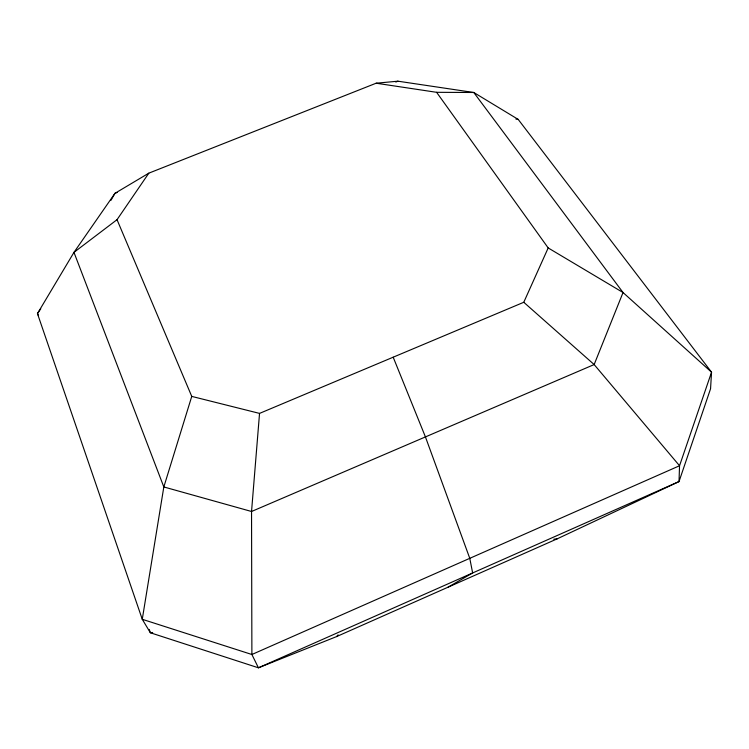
<?xml version="1.0" encoding="UTF-8"?>
<svg xmlns="http://www.w3.org/2000/svg" width="749" height="749" viewBox="0 0 749 749"><rect width="100%" height="100%" fill="white"/><g stroke="black" fill="none" stroke-linecap="round" stroke-linejoin="round"><path stroke-width="1.12" d="M548.184 247.938L523.776 302.278L259.538 413.401L251.542 511.492L251.889 654.504L258.433 667.808L336.573 636.594L557.247 538.812L679.015 481.57L710.558 388.768L711.55 372.187L518.196 119.409L473.78 92.492L397.944 81.192L376.138 83.214L148.826 173.159L114.953 193.326L73.973 252.366L37.45 313.588L142.263 619.301L150.362 632.755L258.433 667.808L679.015 481.57L679.54 465.747L711.55 372.187L623.037 292.531L548.184 247.938L436.611 92.314L376.138 83.214M148.826 173.159L117.031 219.682L191.753 396.399L163.825 486.953L142.263 619.301L251.889 654.504L679.54 465.747L594.154 364.557L523.776 302.278M110.927 200.358L114.953 193.326L117.125 192.474M40.774 308.775L37.45 313.588L38.536 315.619M336.573 636.594L338.136 634.852M117.031 219.682L73.973 252.366L163.825 486.953L251.542 511.492L594.154 364.557L623.037 292.531L473.78 92.492L436.611 92.314M447.977 587.225L472.647 572.957L469.773 558.333L425.432 436.91L393.188 357.198M395.781 82.053L397.944 81.192M553.783 539.224L557.247 538.812M152.665 632.502L150.362 632.755L149.22 629.441M515.911 119.063L518.196 119.409M191.753 396.399L259.538 413.401"/></g></svg>
